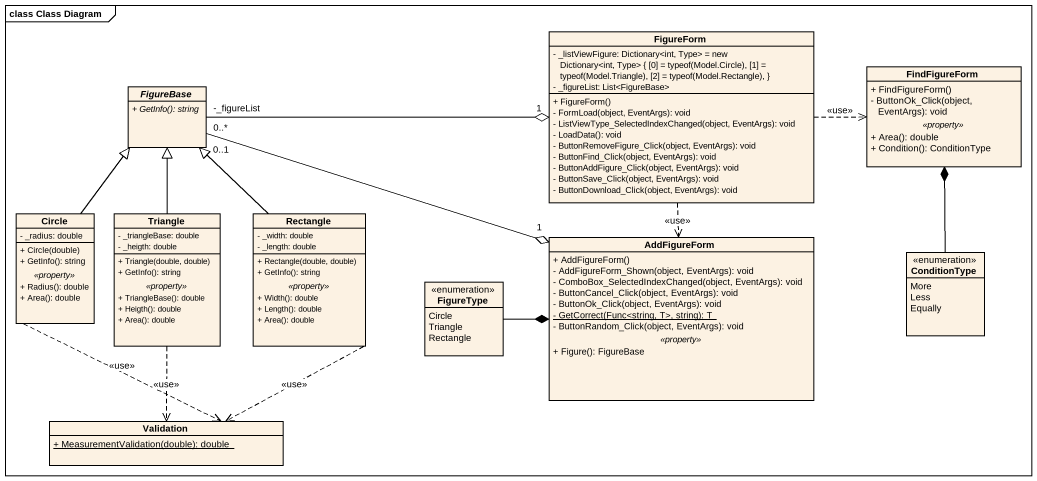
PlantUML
@startuml
mainframe class Class Diagram
hide circle
hide empty members
skinparam classAttributeIconSize 0
class FigureForm {
  {field} - _listViewFigure: Dictionary<int, Type> = new Dictionary<int, Type> { [0] = typeof(Model.Circle), [1] = typeof(Model.Triangle), [2] = typeof(Model.Rectangle), }
  - _figureList: List<FigureBase>
  + FigureForm()
  - FormLoad(object, EventArgs): void
  - ListViewType_SelectedIndexChanged(object, EventArgs): void
  - LoadData(): void
  - ButtonRemoveFigure_Click(object, EventArgs): void
  - ButtonFind_Click(object, EventArgs): void
  - ButtonAddFigure_Click(object, EventArgs): void
  - ButtonSave_Click(object, EventArgs): void
  - ButtonDownload_Click(object, EventArgs): void
}
class FindFigureForm {
  + FindFigureForm()
  - ButtonOk_Click(object, EventArgs): void
  .. <<property>> ..
  + Area(): double
  + Condition(): ConditionType
}
abstract class FigureBase {
  {abstract} + GetInfo(): string
}
class "Circle" as Circle_ {
  - _radius: double
  --
  + Circle(double)
  + GetInfo(): string
  .. <<property>> ..
  + Radius(): double
  + Area(): double
}
class Triangle {
  - _triangleBase: double
  - _heigth: double
  --
  + Triangle(double, double)
  + GetInfo(): string
  .. <<property>> ..
  + TriangleBase(): double
  + Heigth(): double
  + Area(): double
}
class "Rectangle" as Rectangle_ {
  - _width: double
  - _length: double
  --
  + Rectangle(double, double)
  + GetInfo(): string
  .. <<property>> ..
  + Width(): double
  + Length(): double
  + Area(): double
}
class AddFigureForm {
  + AddFigureForm()
  - AddFigureForm_Shown(object, EventArgs): void
  - ComboBox_SelectedIndexChanged(object, EventArgs): void
  - ButtonCancel_Click(object, EventArgs): void
  - ButtonOk_Click(object, EventArgs): void
  {static} - GetCorrect(Func<string, T>, string): T
  - ButtonRandom_Click(object, EventArgs): void
  .. <<property>> ..
  + Figure(): FigureBase
}
enum ConditionType {
  More
  Less
  Equally
}
enum FigureType {
  Circle
  Triangle
  Rectangle
}
class Validation {
  {static} + MeasurementValidation(double): double
}
FigureForm .right.> FindFigureForm : <<use>>
FigureForm ..> AddFigureForm : <<use>>
FigureBase "-_figureList\n0..*" -right-o "1" FigureForm
FigureBase "0..1" -right-o "1" AddFigureForm
Circle_ -up-|> FigureBase
Circle_ ..> Validation : <<use>>
Triangle -up-|> FigureBase
Triangle ..> Validation : <<use>>
Rectangle_ -up-|> FigureBase
Rectangle_ ..> Validation : <<use>>
ConditionType -up-* FindFigureForm
FigureType -right-* AddFigureForm
@enduml
